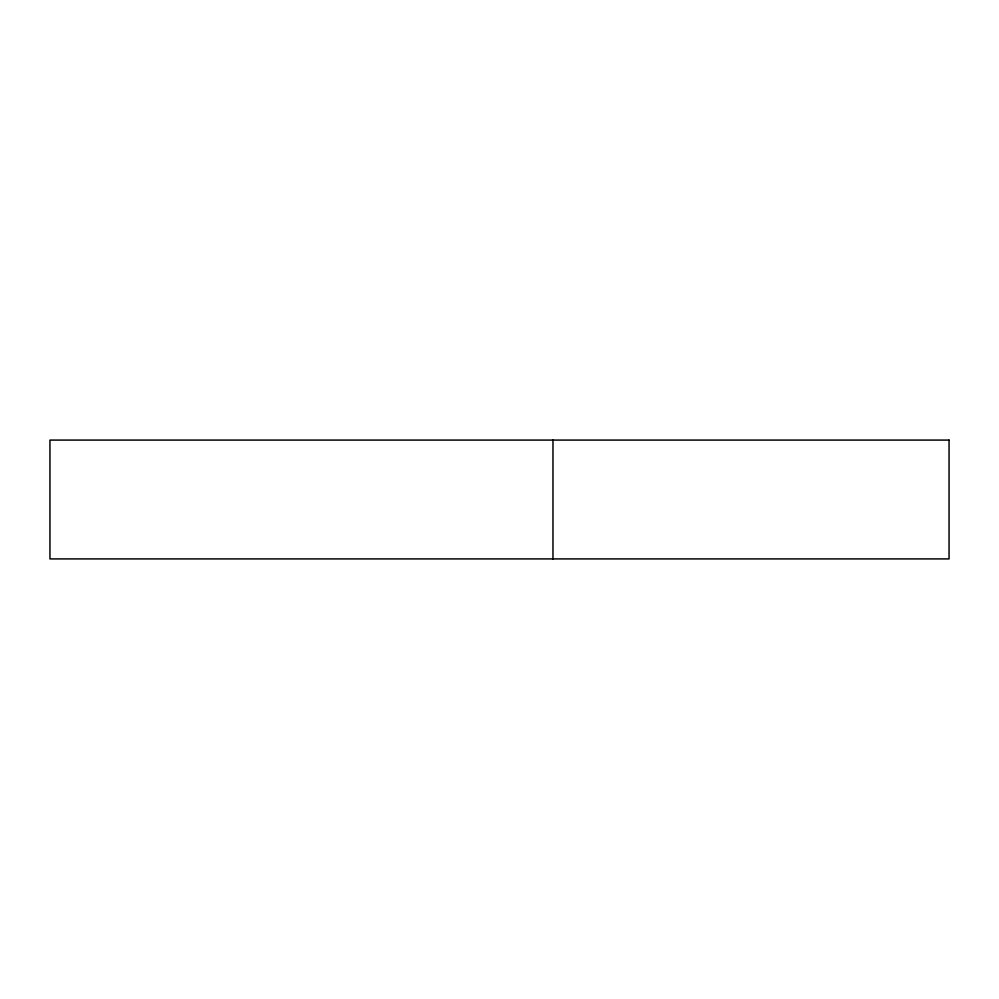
<?xml version="1.0" encoding="UTF-8"?>
<svg xmlns="http://www.w3.org/2000/svg" width="999" height="999" viewBox="0 0 999 999"><rect width="100%" height="100%" fill="white"/><g stroke="black" fill="none" stroke-linecap="round" stroke-linejoin="round"><path stroke-width="1.5" d="M552.971 440.084L552.971 558.916M949.05 440.084L49.95 440.084L49.95 558.916L949.05 558.916L949.05 440.084"/></g></svg>
